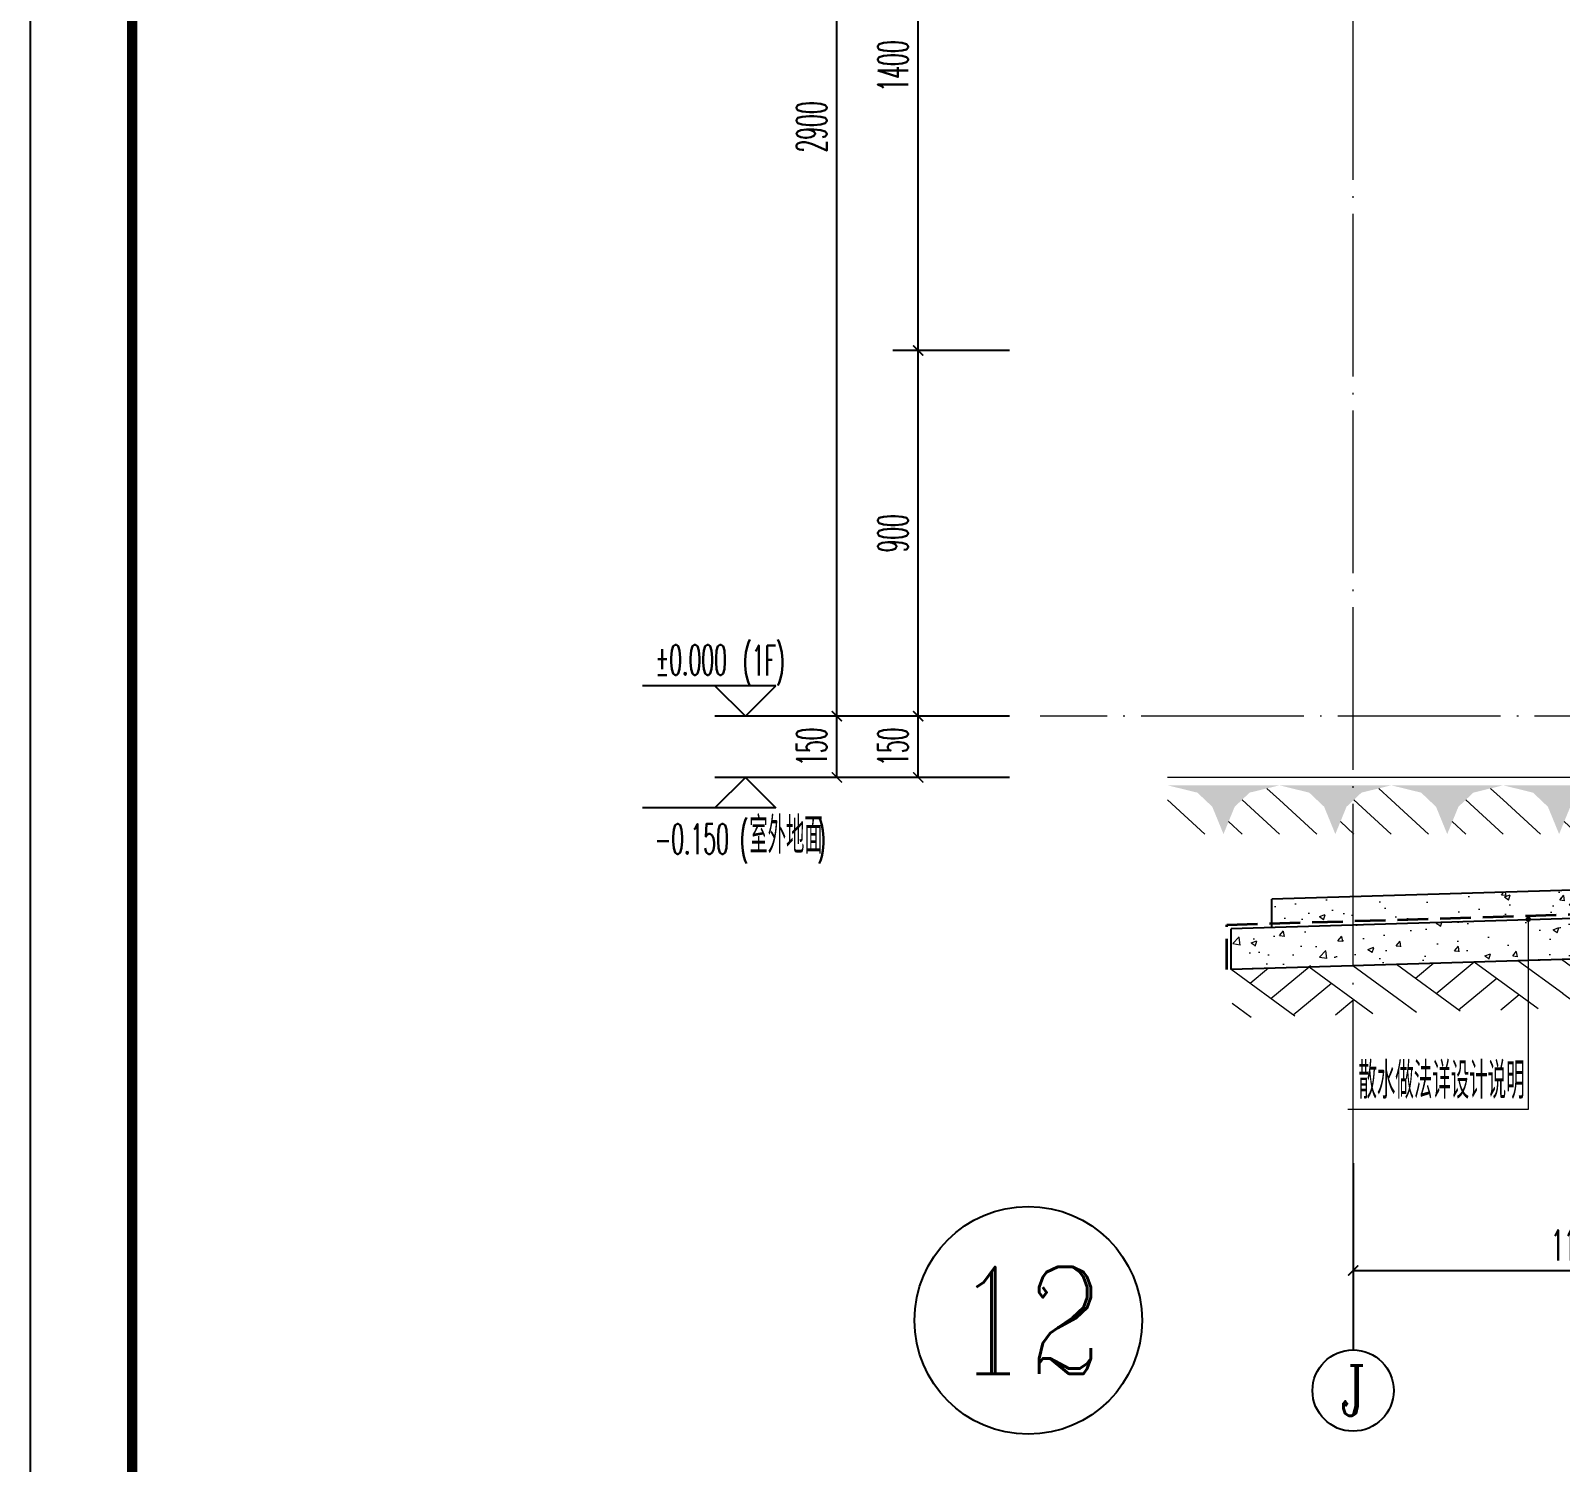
# Model space of a CAD drawing. Extents: x 826826 to 1642106, y -156213 to 399140.
# Drawn here: x 1603346 to 1607110, y 285930 to 289454 of the extents above; entities that cross this region are included whole.
import ezdxf
from ezdxf.enums import TextEntityAlignment as Align

# ---------------------------------------------------------------- set-up
doc = ezdxf.new("R2010")
doc.units = 0
doc.header["$LTSCALE"] = 1000
doc.linetypes.add('DASH', pattern=[0.35, 0.25, -0.1])
doc.linetypes.add('DOTE', pattern=[2.42, 2, -0.2, 0.02, -0.2])
doc.layers.get('0').update_dxf_attribs({"linetype": 'CONTINUOUS'})
doc.layers.get('DEFPOINTS').update_dxf_attribs({"linetype": 'CONTINUOUS'})
for name, color, linetype in [('AXIS', 3, 'CONTINUOUS'), ('AXIS_TEXT', 4, 'CONTINUOUS'), ('COLUMN', 4, 'CONTINUOUS'), ('DIM_ELEV', 3, 'CONTINUOUS'), ('PUB_DIM', 3, 'CONTINUOUS'), ('PUB_TEXT', 2, 'CONTINUOUS'), ('yichutu', 7, 'CONTINUOUS')]:
    doc.layers.add(name, color=color, linetype=linetype)
for name, color, linetype, lineweight in [('DOTE', 251, 'DOTE', 9), ('图框', 9, 'CONTINUOUS', 18), ('平面-排水沟', 86, 'CONTINUOUS', 15), ('立面-中轮廓线', 213, 'CONTINUOUS', 35), ('粉刷', 251, 'CONTINUOUS', 9)]:
    doc.layers.add(name, color=color, linetype=linetype, lineweight=lineweight)
doc.styles.add('_TCH_AXIS', font='COMPLEX', dxfattribs={"bigfont": 'GBCBIG'})
doc.styles.add('_TCH_DIM', font='SIMPLEX.shx', dxfattribs={"width": 0.7, "bigfont": 'GBCBIG.shx'})
doc.styles.add('_TCH_DIM_T3', font='SIMPLEX.shx', dxfattribs={"width": 0.494118, "bigfont": 'GBCBIG.shx'})
doc.styles.add('COMPLEX', font='COMPLEX')
doc.styles.add('DIM_FONT_T3', font='SIMPLEX', dxfattribs={"width": 0.705882, "bigfont": 'GBCBIG'})
doc.dimstyles.new('_TCH_ARCH&&25', dxfattribs={"dimtxt": 74.375, "dimasz": 25, "dimexe": 62.5, "dimexo": 75, "dimgap": 25, "dimtad": 1, "dimdec": 0, "dimzin": 0, "dimdsep": 46, "dimtxsty": '_TCH_DIM_T3', "dimblk": 'ARCHTICK', "dimcen": 0.09, "dimclrt": 7, "dimazin": 0, "dimtfac": 1, "dimtdec": 0, "dimtix": 1, "dimtmove": 2, "dimatfit": 3, "dimldrblk": 'ARCHTICK', "dimfxl": 0, "dimtolj": 1, "dimtzin": 0, "dimarcsym": 0})
pattern_1 = [(50, (28072.99, 249033.25), (143.452037, -12.550427), [15, -165]), (355, (28072.99, 249033.25), (-27.750267, 150.438427), [12, -132]), (100.4514, (28084.94, 249032.2), (115.701876, 137.88791), [12.74804, -140.22842]), (46.1842, (28072.99, 249073.25), (213.44821, -33.1038), [22.5, -247.5]), (96.6356, (28090.77, 249070.5), (186.93254, 194.82357), [19.12206, -210.3426]), (351.1842, (28072.99, 249073.25), (186.93239, 194.82372), [18, -198]), (21, (28092.99, 249063.25), (119.38141, -80.52378), [15, -165]), (326, (28092.99, 249063.25), (48.663066, 145.03001), [12, -132]), (71.4514, (28102.93, 249056.54), (168.044526, 64.5061), [12.74804, -140.22842]), (37.5, (28072.986, 249033.25), (2.431971, 66.578771), [0, -130.4, 0, -134, 0, -132.5]), (7.5, (28072.986, 249033.25), (52.613907, 78.882342), [0, -76.4, 0, -127.4, 0, -50.5]), (327.5, (28028.386, 249033.25), (106.764487, -4.510974), [0, -50, 0, -156, 0, -207]), (317.5, (28008.39, 249033.25), (116.637234, 20.020996), [0, -65, 0, -103.6, 0, -147])]

# ---------------------------------------------------------------- blocks, each defined once
blk = doc.blocks.new('$LinePat$素土夯实')
at = {"color": 0}
for p, q in [((0, -210), (210, 0)), ((120, -300), (420, 0)), ((420, 0), (607.5, -187.5)), ((495, -300), (795, 0)), ((615, 0), (705, -90)), ((315, -105), (502.5, -292.5)), ((210, -210), (300, -300)), ((705, -300), (795, -210))]:
    blk.add_line(p, q, dxfattribs=at)
blk = doc.blocks.new('$LinePat$自然土壤')
at = {"color": 0}
for p, q in [((0, -90), (71, -19)), ((0, -300), (210.7, -89.3)), ((420, -300), (630, -90)), ((210, -300), (286.4, -223.6))]:
    blk.add_line(p, q, dxfattribs=at)
for points in [[(0, 0), (630, 0), (168, -45), (462, -45)], [(168, -45), (462, -45), (252, -132), (378, -132)], [(252, -132), (378, -132), (315, -300)]]:
    blk.add_solid(points, dxfattribs=at)
blk = doc.blocks.new('sanshui')
at = {"layer": '粉刷'}
h = blk.add_hatch(dxfattribs=at)
h.set_pattern_fill('混凝土', color=256, scale=20)
h.set_pattern_definition(pattern_1)
edge = h.paths.add_edge_path()
edge.add_line((346317.8, 427329.6), (346257.8, 427329.6))
edge.add_line((346257.8, 427329.6), (346257.8, 427160.3))
edge.add_arc((346157.8, 427160.3), 100, 271.7184, 360, ccw=False)
edge.add_line((346160.8, 427060.3), (345137.8, 427029.6))
edge.add_line((345137.8, 427029.6), (345137.8, 426969.6))
edge.add_line((345137.8, 426969.6), (346317.8, 427005))
edge.add_line((346317.8, 427005), (346317.8, 427329.6))
h = blk.add_hatch(dxfattribs=at)
h.set_pattern_fill('混凝土', color=256, scale=20)
h.set_pattern_definition(pattern_1)
h.paths.add_polyline_path([(346337.8, 426895.6), (346337.8, 426995.6), (345037.8, 426956.6), (345037.8, 426856.6)])
at = {"layer": 'COLUMN'}
for p, q in [((346257.8, 427329.6), (346317.8, 427329.6)), ((346257.8, 427160.3), (346257.8, 427329.6)), ((346317.8, 426995), (346317.8, 427329.6)), ((346160.8, 427060.3), (345137.8, 427029.6)), ((346338.1, 426995.6), (345037.8, 426956.6)), ((345137.8, 426959.6), (345137.8, 427029.6)), ((345037.8, 426856.6), (345037.8, 426956.6)), ((346338.1, 426895.6), (345037.8, 426856.6))]:
    blk.add_line(p, q, dxfattribs=at)
blk.add_arc((346157.8, 427160.3), 100, 271.7184, 0, dxfattribs=at)
at = {"layer": '立面-中轮廓线', "linetype": 'DASH', "ltscale": 0.3}
blk.add_lwpolyline([(345027.8, 426856.6), (345027.8, 426966.3), (346317.8, 427005)], dxfattribs=at)
at = {"layer": '粉刷'}
blk.add_line((344881.5, 427329.6), (346257.8, 427329.6), dxfattribs=at)
at = {"layer": '粉刷', "yscale": 0.4, "zscale": 0.4}
for name, p, xscale, rotation in [('$LinePat$自然土壤', (345156.8, 427309.6), -0.4369306507241237, 359.9999999999903), ('$LinePat$自然土壤', (345432, 427309.6), -0.4369306507241237, 359.9999999999903), ('$LinePat$自然土壤', (345707.3, 427309.6), -0.4369306507241237, 359.9999999999903), ('$LinePat$自然土壤', (345982.6, 427309.6), -0.4369306507241237, 359.9999999999903), ('$LinePat$自然土壤', (346257.8, 427309.6), -0.4369306507241237, 359.9999999999903), ('$LinePat$素土夯实', (346257.8, 426893.2), -0.5117605352322558, 1.718358001643932), ('$LinePat$素土夯实', (345444.5, 426868.8), -0.5117605352322558, 1.718358001643932), ('$LinePat$素土夯实', (345851.2, 426881), -0.5117605352322558, 1.718358001643932)]:
    blk.add_blockref(name, p, dxfattribs=dict(at, xscale=xscale, rotation=rotation))
blk = doc.blocks.new('GFDDDDRG')
at = {"layer": '图框'}
blk.add_lwpolyline([(923309.8, -107437), (923309.8, -159999.5), (893609.8, -159999.5), (893609.8, -107437)], close=True, dxfattribs=at)
blk.add_lwpolyline([(923309.8, -107437), (923309.8, -159999.5), (893609.8, -159999.5), (893609.8, -107437)], close=True, dxfattribs=at)
at = {"layer": '图框', "const_width": 50}
blk.add_lwpolyline([(894109.8, -159499.5), (922809.8, -159499.5), (922809.8, -108687), (894109.8, -108687)], close=True, dxfattribs=at)
blk = doc.blocks.new('yct-1051-594-26275-14850-25-1002.0')
at = {"layer": 'yichutu', "color": 7}
blk.add_lwpolyline([(0, 0), (0, 14850), (26275, 14850), (26275, 0)], close=True, dxfattribs=at)
blk = doc.blocks.new('_ArchTick')
at = {"color": 0, "linetype": 'ByBlock', "const_width": 0.15}
blk.add_lwpolyline([(-0.5, -0.5), (0.5, 0.5)], dxfattribs=at)
blk = doc.blocks.new('*D1253')
at = {"layer": 'AXIS', "color": 0, "lineweight": -2}
for p, q in [((1606600.3, 286591.4), (1606600.3, 286339.8)), ((1607700.3, 286591.4), (1607700.3, 286339.8)), ((1606600.3, 286402.3), (1607700.3, 286402.3))]:
    blk.add_line(p, q, dxfattribs=at)
at = {"layer": 'DEFPOINTS', "color": 0}
for p in [(1606600.3, 286666.4), (1607700.3, 286666.4), (1607700.3, 286402.3)]:
    blk.add_point(p, dxfattribs=at)
at = {"layer": 'AXIS', "color": 0, "lineweight": -2, "xscale": 25, "yscale": 25, "zscale": 25, "rotation": 180}
blk.add_blockref('_ArchTick', (1606600.3, 286402.3), dxfattribs=at)
at = {"layer": 'AXIS', "color": 0, "lineweight": -2, "xscale": 25, "yscale": 25, "zscale": 25}
blk.add_blockref('_ArchTick', (1607700.3, 286402.3), dxfattribs=at)
at = {"layer": 'AXIS', "color": 7, "insert": (1607150.3, 286464.5), "char_height": 74.38, "attachment_point": 5, "style": '_TCH_DIM_T3'}
blk.add_mtext('\\A1;1100', dxfattribs=at)
blk = doc.blocks.new('*D1489')
at = {"layer": 'DEFPOINTS', "color": 0}
for p in [(1605530.2, 287766.4), (1605830.2, 287766.4), (1605830.2, 287615.9)]:
    blk.add_point(p, dxfattribs=at)
at = {"layer": 'PUB_DIM', "color": 0, "lineweight": -2}
for p, q in [((1605755.2, 287766.4), (1605467.7, 287766.4)), ((1605530.2, 287615.9), (1605530.2, 287766.4)), ((1605755.2, 287615.9), (1605467.7, 287615.9))]:
    blk.add_line(p, q, dxfattribs=at)
at = {"layer": 'PUB_DIM', "color": 0, "lineweight": -2, "xscale": 25, "yscale": 25, "zscale": 25}
for p, rotation in [((1605530.2, 287766.4), 90), ((1605530.2, 287615.9), 270)]:
    blk.add_blockref('_ArchTick', p, dxfattribs=dict(at, rotation=rotation))
at = {"layer": 'PUB_DIM', "color": 7, "insert": (1605468, 287691.1), "char_height": 74.38, "attachment_point": 5, "rotation": 90, "style": '_TCH_DIM_T3'}
blk.add_mtext('\\A1;150', dxfattribs=at)
blk = doc.blocks.new('*D1490')
at = {"layer": 'DEFPOINTS', "color": 0}
for p in [(1605530.2, 288666.4), (1605830.2, 288666.4), (1605830.2, 287766.4)]:
    blk.add_point(p, dxfattribs=at)
at = {"layer": 'PUB_DIM', "color": 0, "lineweight": -2}
for p, q in [((1605755.2, 288666.4), (1605467.7, 288666.4)), ((1605530.2, 287766.4), (1605530.2, 288666.4)), ((1605755.2, 287766.4), (1605467.7, 287766.4))]:
    blk.add_line(p, q, dxfattribs=at)
at = {"layer": 'PUB_DIM', "color": 0, "lineweight": -2, "xscale": 25, "yscale": 25, "zscale": 25}
for p, rotation in [((1605530.2, 288666.4), 90), ((1605530.2, 287766.4), 270)]:
    blk.add_blockref('_ArchTick', p, dxfattribs=dict(at, rotation=rotation))
at = {"layer": 'PUB_DIM', "color": 7, "insert": (1605468, 288216.4), "char_height": 74.38, "attachment_point": 5, "rotation": 90, "style": '_TCH_DIM_T3'}
blk.add_mtext('\\A1;900', dxfattribs=at)
blk = doc.blocks.new('*D1491')
at = {"layer": 'DEFPOINTS', "color": 0}
for p in [(1605530.2, 290066.4), (1605830.2, 290066.4), (1605830.2, 288666.4)]:
    blk.add_point(p, dxfattribs=at)
at = {"layer": 'PUB_DIM', "color": 0, "lineweight": -2}
for p, q in [((1605755.2, 290066.4), (1605467.7, 290066.4)), ((1605530.2, 288666.4), (1605530.2, 290066.4)), ((1605755.2, 288666.4), (1605467.7, 288666.4))]:
    blk.add_line(p, q, dxfattribs=at)
at = {"layer": 'PUB_DIM', "color": 0, "lineweight": -2, "xscale": 25, "yscale": 25, "zscale": 25}
for p, rotation in [((1605530.2, 290066.4), 90), ((1605530.2, 288666.4), 270)]:
    blk.add_blockref('_ArchTick', p, dxfattribs=dict(at, rotation=rotation))
at = {"layer": 'PUB_DIM', "color": 7, "insert": (1605468, 289366.4), "char_height": 74.38, "attachment_point": 5, "rotation": 90, "style": '_TCH_DIM_T3'}
blk.add_mtext('\\A1;1400', dxfattribs=at)
blk = doc.blocks.new('*D1506')
at = {"layer": 'DEFPOINTS', "color": 0}
for p in [(1605330.2, 287766.4), (1605830.2, 287766.4), (1605830.2, 287615.9)]:
    blk.add_point(p, dxfattribs=at)
at = {"layer": 'PUB_DIM', "color": 0, "lineweight": -2}
for p, q in [((1605755.2, 287766.4), (1605267.7, 287766.4)), ((1605330.2, 287615.9), (1605330.2, 287766.4)), ((1605755.2, 287615.9), (1605267.7, 287615.9))]:
    blk.add_line(p, q, dxfattribs=at)
at = {"layer": 'PUB_DIM', "color": 0, "lineweight": -2, "xscale": 25, "yscale": 25, "zscale": 25}
for p, rotation in [((1605330.2, 287766.4), 90), ((1605330.2, 287615.9), 270)]:
    blk.add_blockref('_ArchTick', p, dxfattribs=dict(at, rotation=rotation))
at = {"layer": 'PUB_DIM', "color": 7, "insert": (1605268, 287691.1), "char_height": 74.38, "attachment_point": 5, "rotation": 90, "style": '_TCH_DIM_T3'}
blk.add_mtext('\\A1;150', dxfattribs=at)
blk = doc.blocks.new('*D1507')
at = {"layer": 'DEFPOINTS', "color": 0}
for p in [(1605330.2, 290666.4), (1605830.2, 290666.4), (1605830.2, 287766.4)]:
    blk.add_point(p, dxfattribs=at)
at = {"layer": 'PUB_DIM', "color": 0, "lineweight": -2}
for p, q in [((1605755.2, 290666.4), (1605267.7, 290666.4)), ((1605330.2, 287766.4), (1605330.2, 290666.4)), ((1605755.2, 287766.4), (1605267.7, 287766.4))]:
    blk.add_line(p, q, dxfattribs=at)
at = {"layer": 'PUB_DIM', "color": 0, "lineweight": -2, "xscale": 25, "yscale": 25, "zscale": 25}
for p, rotation in [((1605330.2, 290666.4), 90), ((1605330.2, 287766.4), 270)]:
    blk.add_blockref('_ArchTick', p, dxfattribs=dict(at, rotation=rotation))
at = {"layer": 'PUB_DIM', "color": 7, "insert": (1605268, 289216.4), "char_height": 74.38, "attachment_point": 5, "rotation": 90, "style": '_TCH_DIM_T3'}
blk.add_mtext('\\A1;2900', dxfattribs=at)
blk = doc.blocks.new('_AXISO')
blk.add_circle((0, 0), 0.5)
at = {"layer": 'AXIS_TEXT', "style": 'COMPLEX', "width": 1.041667}
blk.add_attdef('A', text='', height=0.56, dxfattribs=at).set_placement((-0.25, -0.28), (0.25, -0.28), align=Align.FIT)

msp = doc.modelspace()

# ---------------------------------------------------------------- linework, layer by layer
at = {"layer": 'AXIS'}
msp.add_line((1606600.31, 286666.38), (1606600.31, 286206.99), dxfattribs=at)
at = {"layer": 'AXIS', "color": 6}
msp.add_circle((1605800.91, 286279.8), 280, dxfattribs=at)
at = {"layer": 'DIM_ELEV'}
for p, q in [((1605180.15, 287841.38), (1604852.15, 287841.38)), ((1605105.15, 287766.38), (1605030.15, 287841.38)), ((1605105.15, 287766.38), (1605180.15, 287841.38)), ((1605530.15, 287766.38), (1605030.15, 287766.38)), ((1605105.15, 287615.91), (1605030.15, 287540.91)), ((1605530.15, 287615.91), (1605030.15, 287615.91)), ((1605105.15, 287615.91), (1605180.15, 287540.91)), ((1605180.15, 287540.91), (1604852.15, 287540.91))]:
    msp.add_line(p, q, dxfattribs=at)
at = {"layer": 'DOTE', "color": 1, "linetype": 'DOTE', "ltscale": 0.2}
for p, q in [((1606600.35, 286666.38), (1606600.35, 304346.39)), ((1608898.87, 287766.39), (1605830.15, 287766.39))]:
    msp.add_line(p, q, dxfattribs=at)
at = {"layer": '平面-排水沟'}
for p, q in [((1607031.33, 287266.79), (1607031.33, 286798.95)), ((1607031.33, 286798.95), (1606587.2, 286798.95))]:
    msp.add_line(p, q, dxfattribs=at)
at = {"layer": '平面-排水沟', "const_width": 6.67}
msp.add_lwpolyline([(1607031.33, 287270.12, 1), (1607031.33, 287263.46, 1)], format="xyb", close=True, dxfattribs=at)

# ---------------------------------------------------------------- block references
at = {"xscale": 0.5, "yscale": 0.5, "zscale": 0.5}
msp.add_blockref('GFDDDDRG', (1156541.4, 362492.89), dxfattribs=at)
msp.add_blockref('sanshui', (1261262.22, -139713.25))
at = {"layer": 'AXIS'}
ref = msp.add_blockref('_AXISO', (1606600.31, 286106.99), dxfattribs=dict(at, xscale=200, yscale=200, zscale=200))
ref.add_attrib('A', 'J', dxfattribs={"layer": 'AXIS_TEXT', "height": 124.02, "style": '_TCH_AXIS'}).set_placement((1606567.83, 286044.98), (1606632.8, 286044.98), align=Align.FIT)
at = {"layer": 'yichutu', "rotation": 270}
msp.add_blockref('yct-1051-594-26275-14850-25-1002.0', (1603346.29, 308774.41), dxfattribs=at)

# ---------------------------------------------------------------- texts
at = {"layer": 'AXIS_TEXT', "color": 6, "style": '_TCH_AXIS'}
msp.add_text('12', height=262.756, dxfattribs=at).set_placement((1605619.48, 286148.43), (1605982.34, 286148.43), align=Align.FIT)
at = {"layer": 'PUB_TEXT'}
for s, height, style, width, p in [('(1F)', 74.375, '_TCH_DIM', 0.494118, (1605098.53, 287866.41)), ('%%P0.000', 74.375, '_TCH_DIM', 0.494118, (1604883.15, 287867.63)), ('-0.150', 74.375, '_TCH_DIM', 0.494118, (1604881.75, 287427.16)), ('(', 74.38, '_TCH_DIM', 0.494118, (1605090.48, 287428.39)), ('室外地面', 89.362, '_TCH_DIM', 0.7, (1605114.98, 287428.39)), (')', 74.38, '_TCH_DIM', 0.494118, (1605281.78, 287428.39)), ('散水做法详设计说明', 89.362, 'DIM_FONT_T3', 0.705882, (1606613.45, 286825.2))]:
    msp.add_text(s, height=height, dxfattribs=dict(at, style=style, width=width)).set_placement(p)

# ---------------------------------------------------------------- dimensions: what is measured, and where the dimension line sits
at = {"layer": 'AXIS'}
dim = msp.add_aligned_dim(p1=(1606600.35, 286666.38), p2=(1607700.31, 286666.38), distance=-264.03, dimstyle='_TCH_ARCH&&25', dxfattribs=at)
dim.commit()
dim.dimension.update_dxf_attribs({"geometry": '*D1253', "text_midpoint": (1607150.33, 286464.53)})
at = {"layer": 'PUB_DIM'}
for p1, p2, distance, picture, middle in [((1605830.15, 287766.38), (1605830.15, 290666.38), 500, '*D1507', (1605267.96, 289216.38)), ((1605830.15, 288666.38), (1605830.15, 290066.38), 300, '*D1491', (1605467.96, 289366.38)), ((1605830.15, 287766.38), (1605830.15, 288666.38), 300, '*D1490', (1605467.96, 288216.38)), ((1605830.15, 287615.91), (1605830.15, 287766.38), 500, '*D1506', (1605267.96, 287691.15)), ((1605830.15, 287615.91), (1605830.15, 287766.38), 300, '*D1489', (1605467.96, 287691.15))]:
    dim = msp.add_aligned_dim(p1=p1, p2=p2, distance=distance, dimstyle='_TCH_ARCH&&25', dxfattribs=at)
    dim.commit()
    dim.dimension.update_dxf_attribs({"geometry": picture, "text_midpoint": middle})

doc.saveas('drawing.dxf')
